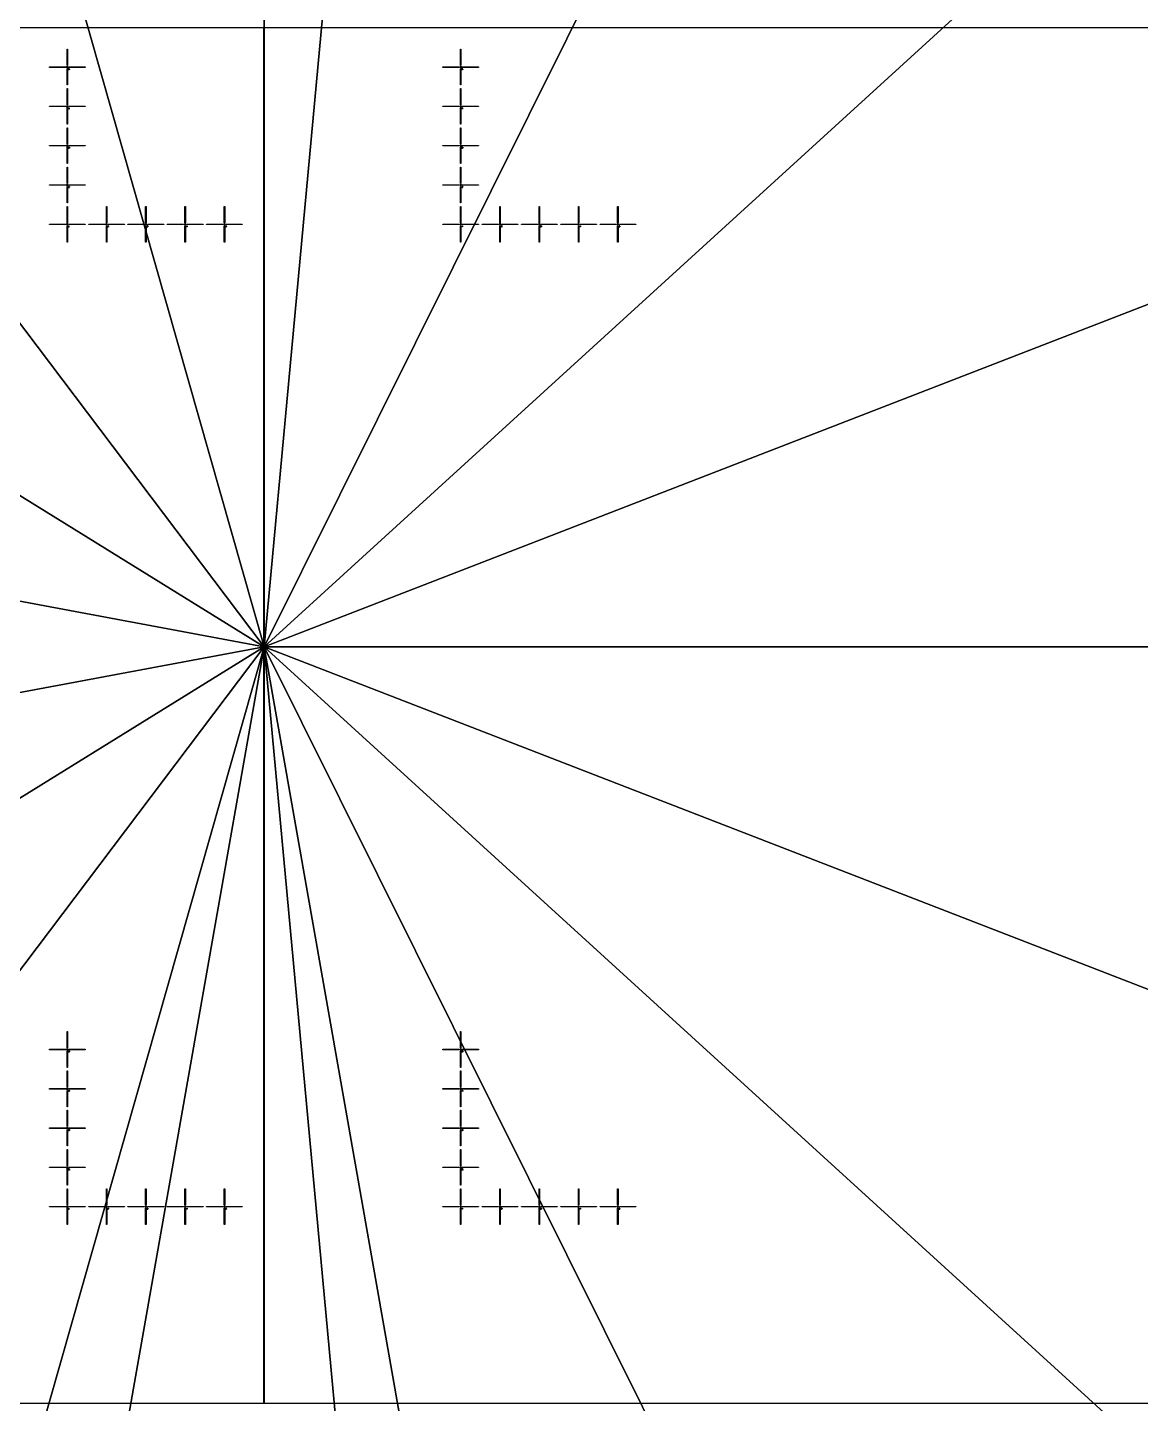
# Model space of a CAD drawing. Extents: x -25400 to 25400, y -24113 to 25400.
# Drawn here: x -1204 to 4462, y -3852 to 3151 of the extents above; entities that cross this region are included whole.
import ezdxf

# ---------------------------------------------------------------- set-up
doc = ezdxf.new("R2010")
doc.units = 0
for name, color, linetype in [('L0D0', 1, 'CONTINUOUS'), ('L1D0', 2, 'CONTINUOUS'), ('L3D0', 3, 'CONTINUOUS')]:
    doc.layers.add(name, color=color, linetype=linetype)

msp = doc.modelspace()

# ---------------------------------------------------------------- linework, layer by layer
at = {"layer": 'L0D0'}
for points in [[(0, 25400), (0, 0), (-4251.735, -24112.788), (-7983.296, -24112.788)], [(8342.854, 23990.765), (8342.854, -23990.765), (8299.673, -24005.737), (8256.466, -24020.632), (8213.232, -24035.449), (8169.972, -24050.188), (8126.685, -24064.85), (8083.372, -24079.433), (8040.032, -24093.939), (7996.667, -24108.366), (7983.296, -24112.788), (4251.735, -24112.788), (0, 0), (0, 25400)], [(2112.945, 22802.313), (0, 0), (-6266.882, 22025.807)], [(10207.408, 20499.239), (0, 0), (2112.945, 22802.313)], [(-6724.707, 21890.37), (-6683.205, 21903.077), (-6641.678, 21915.705), (-6600.127, 21928.254), (-6558.553, 21940.724), (-6516.956, 21953.116), (-6475.334, 21965.428), (-6433.69, 21977.662), (-6392.022, 21989.817), (-6350.332, 22001.893), (-6308.618, 22013.89), (-6266.882, 22025.807), (0, 0), (-13800.333, 18274.595)], [(16923.304, 15427.63), (0, 0), (10207.408, 20499.239)], [(-13800.333, 18274.595), (0, 0), (-19469.972, 12055.297)], [(21126.611, 8836.08), (21143.321, 8796.022), (21159.954, 8755.931), (21176.512, 8715.809), (21192.994, 8675.656), (21209.399, 8635.472), (21225.729, 8595.257), (21241.982, 8555.01), (21258.159, 8514.733), (21274.259, 8474.426), (21290.283, 8434.088), (21306.231, 8393.719), (21322.102, 8353.321), (21337.896, 8312.892), (21353.614, 8272.434), (0, 0), (16923.304, 15427.63)], [(-19469.972, 12055.297), (0, 0), (-22510.084, 4207.864)], [(22900, 0), (0, 0), (21353.614, 8272.434)], [(-22510.084, 4207.864), (0, 0), (-22510.084, -4207.864)], [(-22510.084, -4207.864), (0, 0), (-19469.972, -12055.297)], [(-19469.972, -12055.297), (0, 0), (-13800.333, -18274.595)], [(-13800.333, -18274.595), (0, 0), (-6266.882, -22025.807), (-6308.618, -22013.89), (-6350.332, -22001.893), (-6392.022, -21989.817), (-6433.69, -21977.662), (-6475.334, -21965.428), (-6516.956, -21953.116), (-6558.553, -21940.724), (-6600.127, -21928.254), (-6641.678, -21915.705), (-6683.205, -21903.077), (-6724.707, -21890.37)], [(-6266.882, -22025.807), (0, 0), (2112.945, -22802.313)], [(2112.945, -22802.313), (0, 0), (10207.408, -20499.239)], [(10207.408, -20499.239), (0, 0), (16923.304, -15427.63)], [(16923.304, -15427.63), (0, 0), (21353.614, -8272.434)], [(21353.614, -8272.434), (0, 0), (22900, 0)]]:
    msp.add_lwpolyline(points, dxfattribs=at)
msp.add_lwpolyline([(-4251.735, -24112.788), (0, 0), (4251.735, -24112.788)], close=True, dxfattribs=at)
at = {"layer": 'L1D0'}
for points in [[(-1002.75, 2957.85), (-1002.75, 3040.85), (-1000.25, 3040.85), (-1000.25, 2957.85)], [(1000.25, 2957.85), (1000.25, 3040.85), (1002.75, 3040.85), (1002.75, 2957.85)], [(-1092.5, 2948.6), (-1092.5, 2951.1), (-1009.5, 2951.1), (-1009.5, 2948.6)], [(-1001.7, 2944.85), (-1001.7, 2949.65), (-1006.5, 2949.65), (-1006.5, 2950.05), (-1001.7, 2950.05), (-1001.7, 2954.85), (-1001.3, 2954.85), (-1001.3, 2950.05), (-996.5, 2950.05), (-996.5, 2949.65), (-1001.3, 2949.65), (-1001.3, 2944.85)], [(-1002.75, 2858.85), (-1002.75, 2941.85), (-1000.25, 2941.85), (-1000.25, 2858.85)], [(-995.5, 2939.294), (-995.5, 2942.85), (-991.056, 2942.85), (-991.056, 2941.961), (-994.611, 2941.961), (-994.611, 2940.183), (-991.944, 2940.183), (-991.944, 2939.294)], [(-993.5, 2948.6), (-993.5, 2951.1), (-910.5, 2951.1), (-910.5, 2948.6)], [(910.5, 2948.6), (910.5, 2951.1), (993.5, 2951.1), (993.5, 2948.6)], [(1001.3, 2944.85), (1001.3, 2949.65), (996.5, 2949.65), (996.5, 2950.05), (1001.3, 2950.05), (1001.3, 2954.85), (1001.7, 2954.85), (1001.7, 2950.05), (1006.5, 2950.05), (1006.5, 2949.65), (1001.7, 2949.65), (1001.7, 2944.85)], [(1000.25, 2858.85), (1000.25, 2941.85), (1002.75, 2941.85), (1002.75, 2858.85)], [(1007.5, 2939.294), (1007.5, 2942.85), (1011.944, 2942.85), (1011.944, 2941.961), (1008.389, 2941.961), (1008.389, 2940.183), (1011.056, 2940.183), (1011.056, 2939.294)], [(1009.5, 2948.6), (1009.5, 2951.1), (1092.5, 2951.1), (1092.5, 2948.6)], [(-995.5, 2936.628), (-995.5, 2937.517), (-991.944, 2937.517), (-991.944, 2936.628)], [(-991.944, 2937.517), (-991.944, 2939.294), (-991.056, 2939.294), (-991.056, 2937.517)], [(1007.5, 2936.628), (1007.5, 2937.517), (1011.056, 2937.517), (1011.056, 2936.628)], [(1011.056, 2937.517), (1011.056, 2939.294), (1011.944, 2939.294), (1011.944, 2937.517)], [(-1002.75, 2757.85), (-1002.75, 2840.85), (-1000.25, 2840.85), (-1000.25, 2757.85)], [(1000.25, 2757.85), (1000.25, 2840.85), (1002.75, 2840.85), (1002.75, 2757.85)], [(-1092.5, 2748.6), (-1092.5, 2751.1), (-1009.5, 2751.1), (-1009.5, 2748.6)], [(-1001.7, 2744.85), (-1001.7, 2749.65), (-1006.5, 2749.65), (-1006.5, 2750.05), (-1001.7, 2750.05), (-1001.7, 2754.85), (-1001.3, 2754.85), (-1001.3, 2750.05), (-996.5, 2750.05), (-996.5, 2749.65), (-1001.3, 2749.65), (-1001.3, 2744.85)], [(-1002.75, 2658.85), (-1002.75, 2741.85), (-1000.25, 2741.85), (-1000.25, 2658.85)], [(-992.833, 2736.628), (-992.833, 2738.406), (-995.5, 2738.406), (-995.5, 2740.183), (-994.611, 2740.183), (-994.611, 2739.294), (-992.833, 2739.294), (-992.833, 2741.961), (-993.722, 2741.961), (-993.722, 2742.85), (-991.944, 2742.85), (-991.944, 2739.294), (-991.056, 2739.294), (-991.056, 2738.406), (-991.944, 2738.406), (-991.944, 2736.628)], [(-994.611, 2740.183), (-994.611, 2741.961), (-993.722, 2741.961), (-993.722, 2740.183)], [(-993.5, 2748.6), (-993.5, 2751.1), (-910.5, 2751.1), (-910.5, 2748.6)], [(910.5, 2748.6), (910.5, 2751.1), (993.5, 2751.1), (993.5, 2748.6)], [(1001.3, 2744.85), (1001.3, 2749.65), (996.5, 2749.65), (996.5, 2750.05), (1001.3, 2750.05), (1001.3, 2754.85), (1001.7, 2754.85), (1001.7, 2750.05), (1006.5, 2750.05), (1006.5, 2749.65), (1001.7, 2749.65), (1001.7, 2744.85)], [(1000.25, 2658.85), (1000.25, 2741.85), (1002.75, 2741.85), (1002.75, 2658.85)], [(1010.167, 2736.628), (1010.167, 2738.406), (1007.5, 2738.406), (1007.5, 2740.183), (1008.389, 2740.183), (1008.389, 2739.294), (1010.167, 2739.294), (1010.167, 2741.961), (1009.278, 2741.961), (1009.278, 2742.85), (1011.056, 2742.85), (1011.056, 2739.294), (1011.944, 2739.294), (1011.944, 2738.406), (1011.056, 2738.406), (1011.056, 2736.628)], [(1008.389, 2740.183), (1008.389, 2741.961), (1009.278, 2741.961), (1009.278, 2740.183)], [(1009.5, 2748.6), (1009.5, 2751.1), (1092.5, 2751.1), (1092.5, 2748.6)], [(-1002.75, 2557.85), (-1002.75, 2640.85), (-1000.25, 2640.85), (-1000.25, 2557.85)], [(1000.25, 2557.85), (1000.25, 2640.85), (1002.75, 2640.85), (1002.75, 2557.85)], [(-1092.5, 2548.6), (-1092.5, 2551.1), (-1009.5, 2551.1), (-1009.5, 2548.6)], [(-1001.7, 2544.85), (-1001.7, 2549.65), (-1006.5, 2549.65), (-1006.5, 2550.05), (-1001.7, 2550.05), (-1001.7, 2554.85), (-1001.3, 2554.85), (-1001.3, 2550.05), (-996.5, 2550.05), (-996.5, 2549.65), (-1001.3, 2549.65), (-1001.3, 2544.85)], [(-1002.75, 2458.85), (-1002.75, 2541.85), (-1000.25, 2541.85), (-1000.25, 2458.85)], [(-995.5, 2541.961), (-995.5, 2542.85), (-991.944, 2542.85), (-991.944, 2541.961)], [(-995.5, 2536.628), (-995.5, 2537.517), (-991.944, 2537.517), (-991.944, 2536.628)], [(-994.611, 2539.294), (-994.611, 2540.183), (-991.944, 2540.183), (-991.944, 2539.294)], [(-993.5, 2548.6), (-993.5, 2551.1), (-910.5, 2551.1), (-910.5, 2548.6)], [(-991.944, 2540.183), (-991.944, 2541.961), (-991.056, 2541.961), (-991.056, 2540.183)], [(-991.944, 2537.517), (-991.944, 2539.294), (-991.056, 2539.294), (-991.056, 2537.517)], [(910.5, 2548.6), (910.5, 2551.1), (993.5, 2551.1), (993.5, 2548.6)], [(1001.3, 2544.85), (1001.3, 2549.65), (996.5, 2549.65), (996.5, 2550.05), (1001.3, 2550.05), (1001.3, 2554.85), (1001.7, 2554.85), (1001.7, 2550.05), (1006.5, 2550.05), (1006.5, 2549.65), (1001.7, 2549.65), (1001.7, 2544.85)], [(1000.25, 2458.85), (1000.25, 2541.85), (1002.75, 2541.85), (1002.75, 2458.85)], [(1007.5, 2541.961), (1007.5, 2542.85), (1011.056, 2542.85), (1011.056, 2541.961)], [(1007.5, 2536.628), (1007.5, 2537.517), (1011.056, 2537.517), (1011.056, 2536.628)], [(1008.389, 2539.294), (1008.389, 2540.183), (1011.056, 2540.183), (1011.056, 2539.294)], [(1009.5, 2548.6), (1009.5, 2551.1), (1092.5, 2551.1), (1092.5, 2548.6)], [(1011.056, 2540.183), (1011.056, 2541.961), (1011.944, 2541.961), (1011.944, 2540.183)], [(1011.056, 2537.517), (1011.056, 2539.294), (1011.944, 2539.294), (1011.944, 2537.517)], [(-1002.75, 2357.85), (-1002.75, 2440.85), (-1000.25, 2440.85), (-1000.25, 2357.85)], [(1000.25, 2357.85), (1000.25, 2440.85), (1002.75, 2440.85), (1002.75, 2357.85)], [(-1092.5, 2348.6), (-1092.5, 2351.1), (-1009.5, 2351.1), (-1009.5, 2348.6)], [(-1001.7, 2344.85), (-1001.7, 2349.65), (-1006.5, 2349.65), (-1006.5, 2350.05), (-1001.7, 2350.05), (-1001.7, 2354.85), (-1001.3, 2354.85), (-1001.3, 2350.05), (-996.5, 2350.05), (-996.5, 2349.65), (-1001.3, 2349.65), (-1001.3, 2344.85)], [(-1002.75, 2258.85), (-1002.75, 2341.85), (-1000.25, 2341.85), (-1000.25, 2258.85)], [(-995.5, 2341.072), (-995.5, 2341.961), (-994.611, 2341.961), (-994.611, 2341.072)], [(-995.5, 2336.628), (-995.5, 2338.406), (-994.611, 2338.406), (-994.611, 2337.517), (-991.056, 2337.517), (-991.056, 2336.628)], [(-994.611, 2341.961), (-994.611, 2342.85), (-991.944, 2342.85), (-991.944, 2341.961)], [(-994.611, 2338.406), (-994.611, 2339.294), (-992.833, 2339.294), (-992.833, 2338.406)], [(-993.5, 2348.6), (-993.5, 2351.1), (-910.5, 2351.1), (-910.5, 2348.6)], [(-992.833, 2339.294), (-992.833, 2340.183), (-991.944, 2340.183), (-991.944, 2339.294)], [(-991.944, 2340.183), (-991.944, 2341.961), (-991.056, 2341.961), (-991.056, 2340.183)], [(910.5, 2348.6), (910.5, 2351.1), (993.5, 2351.1), (993.5, 2348.6)], [(1001.3, 2344.85), (1001.3, 2349.65), (996.5, 2349.65), (996.5, 2350.05), (1001.3, 2350.05), (1001.3, 2354.85), (1001.7, 2354.85), (1001.7, 2350.05), (1006.5, 2350.05), (1006.5, 2349.65), (1001.7, 2349.65), (1001.7, 2344.85)], [(1000.25, 2258.85), (1000.25, 2341.85), (1002.75, 2341.85), (1002.75, 2258.85)], [(1007.5, 2341.072), (1007.5, 2341.961), (1008.389, 2341.961), (1008.389, 2341.072)], [(1007.5, 2336.628), (1007.5, 2338.406), (1008.389, 2338.406), (1008.389, 2337.517), (1011.944, 2337.517), (1011.944, 2336.628)], [(1008.389, 2341.961), (1008.389, 2342.85), (1011.056, 2342.85), (1011.056, 2341.961)], [(1008.389, 2338.406), (1008.389, 2339.294), (1010.167, 2339.294), (1010.167, 2338.406)], [(1009.5, 2348.6), (1009.5, 2351.1), (1092.5, 2351.1), (1092.5, 2348.6)], [(1010.167, 2339.294), (1010.167, 2340.183), (1011.056, 2340.183), (1011.056, 2339.294)], [(1011.056, 2340.183), (1011.056, 2341.961), (1011.944, 2341.961), (1011.944, 2340.183)], [(-1002.75, 2157.85), (-1002.75, 2240.85), (-1000.25, 2240.85), (-1000.25, 2157.85)], [(-802.75, 2157.85), (-802.75, 2240.85), (-800.25, 2240.85), (-800.25, 2157.85)], [(-602.75, 2157.85), (-602.75, 2240.85), (-600.25, 2240.85), (-600.25, 2157.85)], [(-402.75, 2157.85), (-402.75, 2240.85), (-400.25, 2240.85), (-400.25, 2157.85)], [(-202.75, 2157.85), (-202.75, 2240.85), (-200.25, 2240.85), (-200.25, 2157.85)], [(1000.25, 2157.85), (1000.25, 2240.85), (1002.75, 2240.85), (1002.75, 2157.85)], [(1200.25, 2157.85), (1200.25, 2240.85), (1202.75, 2240.85), (1202.75, 2157.85)], [(1400.25, 2157.85), (1400.25, 2240.85), (1402.75, 2240.85), (1402.75, 2157.85)], [(1600.25, 2157.85), (1600.25, 2240.85), (1602.75, 2240.85), (1602.75, 2157.85)], [(1800.25, 2157.85), (1800.25, 2240.85), (1802.75, 2240.85), (1802.75, 2157.85)], [(-1092.5, 2148.6), (-1092.5, 2151.1), (-1009.5, 2151.1), (-1009.5, 2148.6)], [(-1001.7, 2144.85), (-1001.7, 2149.65), (-1006.5, 2149.65), (-1006.5, 2150.05), (-1001.7, 2150.05), (-1001.7, 2154.85), (-1001.3, 2154.85), (-1001.3, 2150.05), (-996.5, 2150.05), (-996.5, 2149.65), (-1001.3, 2149.65), (-1001.3, 2144.85)], [(-1002.75, 2058.85), (-1002.75, 2141.85), (-1000.25, 2141.85), (-1000.25, 2058.85)], [(-994.611, 2136.628), (-994.611, 2137.517), (-993.722, 2137.517), (-993.722, 2141.072), (-994.611, 2141.072), (-994.611, 2141.961), (-993.722, 2141.961), (-993.722, 2142.85), (-992.833, 2142.85), (-992.833, 2137.517), (-991.944, 2137.517), (-991.944, 2136.628)], [(-993.5, 2148.6), (-993.5, 2151.1), (-910.5, 2151.1), (-910.5, 2148.6)], [(-892.5, 2148.6), (-892.5, 2151.1), (-809.5, 2151.1), (-809.5, 2148.6)], [(-801.7, 2144.85), (-801.7, 2149.65), (-806.5, 2149.65), (-806.5, 2150.05), (-801.7, 2150.05), (-801.7, 2154.85), (-801.3, 2154.85), (-801.3, 2150.05), (-796.5, 2150.05), (-796.5, 2149.65), (-801.3, 2149.65), (-801.3, 2144.85)], [(-802.75, 2058.85), (-802.75, 2141.85), (-800.25, 2141.85), (-800.25, 2058.85)], [(-795.5, 2141.072), (-795.5, 2141.961), (-794.611, 2141.961), (-794.611, 2141.072)], [(-795.5, 2136.628), (-795.5, 2138.406), (-794.611, 2138.406), (-794.611, 2137.517), (-791.056, 2137.517), (-791.056, 2136.628)], [(-794.611, 2141.961), (-794.611, 2142.85), (-791.944, 2142.85), (-791.944, 2141.961)], [(-794.611, 2138.406), (-794.611, 2139.294), (-792.833, 2139.294), (-792.833, 2138.406)], [(-793.5, 2148.6), (-793.5, 2151.1), (-710.5, 2151.1), (-710.5, 2148.6)], [(-792.833, 2139.294), (-792.833, 2140.183), (-791.944, 2140.183), (-791.944, 2139.294)], [(-791.944, 2140.183), (-791.944, 2141.961), (-791.056, 2141.961), (-791.056, 2140.183)], [(-692.5, 2148.6), (-692.5, 2151.1), (-609.5, 2151.1), (-609.5, 2148.6)], [(-601.7, 2144.85), (-601.7, 2149.65), (-606.5, 2149.65), (-606.5, 2150.05), (-601.7, 2150.05), (-601.7, 2154.85), (-601.3, 2154.85), (-601.3, 2150.05), (-596.5, 2150.05), (-596.5, 2149.65), (-601.3, 2149.65), (-601.3, 2144.85)], [(-602.75, 2058.85), (-602.75, 2141.85), (-600.25, 2141.85), (-600.25, 2058.85)], [(-595.5, 2141.961), (-595.5, 2142.85), (-591.944, 2142.85), (-591.944, 2141.961)], [(-595.5, 2136.628), (-595.5, 2137.517), (-591.944, 2137.517), (-591.944, 2136.628)], [(-594.611, 2139.294), (-594.611, 2140.183), (-591.944, 2140.183), (-591.944, 2139.294)], [(-593.5, 2148.6), (-593.5, 2151.1), (-510.5, 2151.1), (-510.5, 2148.6)], [(-591.944, 2140.183), (-591.944, 2141.961), (-591.056, 2141.961), (-591.056, 2140.183)], [(-591.944, 2137.517), (-591.944, 2139.294), (-591.056, 2139.294), (-591.056, 2137.517)], [(-492.5, 2148.6), (-492.5, 2151.1), (-409.5, 2151.1), (-409.5, 2148.6)], [(-401.7, 2144.85), (-401.7, 2149.65), (-406.5, 2149.65), (-406.5, 2150.05), (-401.7, 2150.05), (-401.7, 2154.85), (-401.3, 2154.85), (-401.3, 2150.05), (-396.5, 2150.05), (-396.5, 2149.65), (-401.3, 2149.65), (-401.3, 2144.85)], [(-402.75, 2058.85), (-402.75, 2141.85), (-400.25, 2141.85), (-400.25, 2058.85)], [(-392.833, 2136.628), (-392.833, 2138.406), (-395.5, 2138.406), (-395.5, 2140.183), (-394.611, 2140.183), (-394.611, 2139.294), (-392.833, 2139.294), (-392.833, 2141.961), (-393.722, 2141.961), (-393.722, 2142.85), (-391.944, 2142.85), (-391.944, 2139.294), (-391.056, 2139.294), (-391.056, 2138.406), (-391.944, 2138.406), (-391.944, 2136.628)], [(-394.611, 2140.183), (-394.611, 2141.961), (-393.722, 2141.961), (-393.722, 2140.183)], [(-393.5, 2148.6), (-393.5, 2151.1), (-310.5, 2151.1), (-310.5, 2148.6)], [(-292.5, 2148.6), (-292.5, 2151.1), (-209.5, 2151.1), (-209.5, 2148.6)], [(-201.7, 2144.85), (-201.7, 2149.65), (-206.5, 2149.65), (-206.5, 2150.05), (-201.7, 2150.05), (-201.7, 2154.85), (-201.3, 2154.85), (-201.3, 2150.05), (-196.5, 2150.05), (-196.5, 2149.65), (-201.3, 2149.65), (-201.3, 2144.85)], [(-202.75, 2058.85), (-202.75, 2141.85), (-200.25, 2141.85), (-200.25, 2058.85)], [(-195.5, 2139.294), (-195.5, 2142.85), (-191.056, 2142.85), (-191.056, 2141.961), (-194.611, 2141.961), (-194.611, 2140.183), (-191.944, 2140.183), (-191.944, 2139.294)], [(-195.5, 2136.628), (-195.5, 2137.517), (-191.944, 2137.517), (-191.944, 2136.628)], [(-193.5, 2148.6), (-193.5, 2151.1), (-110.5, 2151.1), (-110.5, 2148.6)], [(-191.944, 2137.517), (-191.944, 2139.294), (-191.056, 2139.294), (-191.056, 2137.517)], [(910.5, 2148.6), (910.5, 2151.1), (993.5, 2151.1), (993.5, 2148.6)], [(1001.3, 2144.85), (1001.3, 2149.65), (996.5, 2149.65), (996.5, 2150.05), (1001.3, 2150.05), (1001.3, 2154.85), (1001.7, 2154.85), (1001.7, 2150.05), (1006.5, 2150.05), (1006.5, 2149.65), (1001.7, 2149.65), (1001.7, 2144.85)], [(1000.25, 2058.85), (1000.25, 2141.85), (1002.75, 2141.85), (1002.75, 2058.85)], [(1008.389, 2136.628), (1008.389, 2137.517), (1009.278, 2137.517), (1009.278, 2141.072), (1008.389, 2141.072), (1008.389, 2141.961), (1009.278, 2141.961), (1009.278, 2142.85), (1010.167, 2142.85), (1010.167, 2137.517), (1011.056, 2137.517), (1011.056, 2136.628)], [(1009.5, 2148.6), (1009.5, 2151.1), (1092.5, 2151.1), (1092.5, 2148.6)], [(1110.5, 2148.6), (1110.5, 2151.1), (1193.5, 2151.1), (1193.5, 2148.6)], [(1201.3, 2144.85), (1201.3, 2149.65), (1196.5, 2149.65), (1196.5, 2150.05), (1201.3, 2150.05), (1201.3, 2154.85), (1201.7, 2154.85), (1201.7, 2150.05), (1206.5, 2150.05), (1206.5, 2149.65), (1201.7, 2149.65), (1201.7, 2144.85)], [(1200.25, 2058.85), (1200.25, 2141.85), (1202.75, 2141.85), (1202.75, 2058.85)], [(1207.5, 2141.072), (1207.5, 2141.961), (1208.389, 2141.961), (1208.389, 2141.072)], [(1207.5, 2136.628), (1207.5, 2138.406), (1208.389, 2138.406), (1208.389, 2137.517), (1211.944, 2137.517), (1211.944, 2136.628)], [(1208.389, 2141.961), (1208.389, 2142.85), (1211.056, 2142.85), (1211.056, 2141.961)], [(1208.389, 2138.406), (1208.389, 2139.294), (1210.167, 2139.294), (1210.167, 2138.406)], [(1209.5, 2148.6), (1209.5, 2151.1), (1292.5, 2151.1), (1292.5, 2148.6)], [(1210.167, 2139.294), (1210.167, 2140.183), (1211.056, 2140.183), (1211.056, 2139.294)], [(1211.056, 2140.183), (1211.056, 2141.961), (1211.944, 2141.961), (1211.944, 2140.183)], [(1310.5, 2148.6), (1310.5, 2151.1), (1393.5, 2151.1), (1393.5, 2148.6)], [(1401.3, 2144.85), (1401.3, 2149.65), (1396.5, 2149.65), (1396.5, 2150.05), (1401.3, 2150.05), (1401.3, 2154.85), (1401.7, 2154.85), (1401.7, 2150.05), (1406.5, 2150.05), (1406.5, 2149.65), (1401.7, 2149.65), (1401.7, 2144.85)], [(1400.25, 2058.85), (1400.25, 2141.85), (1402.75, 2141.85), (1402.75, 2058.85)], [(1407.5, 2141.961), (1407.5, 2142.85), (1411.056, 2142.85), (1411.056, 2141.961)], [(1407.5, 2136.628), (1407.5, 2137.517), (1411.056, 2137.517), (1411.056, 2136.628)], [(1408.389, 2139.294), (1408.389, 2140.183), (1411.056, 2140.183), (1411.056, 2139.294)], [(1409.5, 2148.6), (1409.5, 2151.1), (1492.5, 2151.1), (1492.5, 2148.6)], [(1411.056, 2140.183), (1411.056, 2141.961), (1411.944, 2141.961), (1411.944, 2140.183)], [(1411.056, 2137.517), (1411.056, 2139.294), (1411.944, 2139.294), (1411.944, 2137.517)], [(1510.5, 2148.6), (1510.5, 2151.1), (1593.5, 2151.1), (1593.5, 2148.6)], [(1601.3, 2144.85), (1601.3, 2149.65), (1596.5, 2149.65), (1596.5, 2150.05), (1601.3, 2150.05), (1601.3, 2154.85), (1601.7, 2154.85), (1601.7, 2150.05), (1606.5, 2150.05), (1606.5, 2149.65), (1601.7, 2149.65), (1601.7, 2144.85)], [(1600.25, 2058.85), (1600.25, 2141.85), (1602.75, 2141.85), (1602.75, 2058.85)], [(1610.167, 2136.628), (1610.167, 2138.406), (1607.5, 2138.406), (1607.5, 2140.183), (1608.389, 2140.183), (1608.389, 2139.294), (1610.167, 2139.294), (1610.167, 2141.961), (1609.278, 2141.961), (1609.278, 2142.85), (1611.056, 2142.85), (1611.056, 2139.294), (1611.944, 2139.294), (1611.944, 2138.406), (1611.056, 2138.406), (1611.056, 2136.628)], [(1608.389, 2140.183), (1608.389, 2141.961), (1609.278, 2141.961), (1609.278, 2140.183)], [(1609.5, 2148.6), (1609.5, 2151.1), (1692.5, 2151.1), (1692.5, 2148.6)], [(1710.5, 2148.6), (1710.5, 2151.1), (1793.5, 2151.1), (1793.5, 2148.6)], [(1801.3, 2144.85), (1801.3, 2149.65), (1796.5, 2149.65), (1796.5, 2150.05), (1801.3, 2150.05), (1801.3, 2154.85), (1801.7, 2154.85), (1801.7, 2150.05), (1806.5, 2150.05), (1806.5, 2149.65), (1801.7, 2149.65), (1801.7, 2144.85)], [(1800.25, 2058.85), (1800.25, 2141.85), (1802.75, 2141.85), (1802.75, 2058.85)], [(1807.5, 2139.294), (1807.5, 2142.85), (1811.944, 2142.85), (1811.944, 2141.961), (1808.389, 2141.961), (1808.389, 2140.183), (1811.056, 2140.183), (1811.056, 2139.294)], [(1807.5, 2136.628), (1807.5, 2137.517), (1811.056, 2137.517), (1811.056, 2136.628)], [(1809.5, 2148.6), (1809.5, 2151.1), (1892.5, 2151.1), (1892.5, 2148.6)], [(1811.056, 2137.517), (1811.056, 2139.294), (1811.944, 2139.294), (1811.944, 2137.517)], [(-1002.75, -2042.15), (-1002.75, -1959.15), (-1000.25, -1959.15), (-1000.25, -2042.15)], [(1000.25, -2042.15), (1000.25, -1959.15), (1002.75, -1959.15), (1002.75, -2042.15)], [(-1092.5, -2051.4), (-1092.5, -2048.9), (-1009.5, -2048.9), (-1009.5, -2051.4)], [(-1001.7, -2055.15), (-1001.7, -2050.35), (-1006.5, -2050.35), (-1006.5, -2049.95), (-1001.7, -2049.95), (-1001.7, -2045.15), (-1001.3, -2045.15), (-1001.3, -2049.95), (-996.5, -2049.95), (-996.5, -2050.35), (-1001.3, -2050.35), (-1001.3, -2055.15)], [(-1002.75, -2141.15), (-1002.75, -2058.15), (-1000.25, -2058.15), (-1000.25, -2141.15)], [(-995.5, -2060.706), (-995.5, -2057.15), (-991.056, -2057.15), (-991.056, -2058.039), (-994.611, -2058.039), (-994.611, -2059.817), (-991.944, -2059.817), (-991.944, -2060.706)], [(-995.5, -2063.372), (-995.5, -2062.483), (-991.944, -2062.483), (-991.944, -2063.372)], [(-993.5, -2051.4), (-993.5, -2048.9), (-910.5, -2048.9), (-910.5, -2051.4)], [(-991.944, -2062.483), (-991.944, -2060.706), (-991.056, -2060.706), (-991.056, -2062.483)], [(910.5, -2051.4), (910.5, -2048.9), (993.5, -2048.9), (993.5, -2051.4)], [(1001.3, -2055.15), (1001.3, -2050.35), (996.5, -2050.35), (996.5, -2049.95), (1001.3, -2049.95), (1001.3, -2045.15), (1001.7, -2045.15), (1001.7, -2049.95), (1006.5, -2049.95), (1006.5, -2050.35), (1001.7, -2050.35), (1001.7, -2055.15)], [(1000.25, -2141.15), (1000.25, -2058.15), (1002.75, -2058.15), (1002.75, -2141.15)], [(1007.5, -2060.706), (1007.5, -2057.15), (1011.944, -2057.15), (1011.944, -2058.039), (1008.389, -2058.039), (1008.389, -2059.817), (1011.056, -2059.817), (1011.056, -2060.706)], [(1007.5, -2063.372), (1007.5, -2062.483), (1011.056, -2062.483), (1011.056, -2063.372)], [(1009.5, -2051.4), (1009.5, -2048.9), (1092.5, -2048.9), (1092.5, -2051.4)], [(1011.056, -2062.483), (1011.056, -2060.706), (1011.944, -2060.706), (1011.944, -2062.483)], [(-1002.75, -2242.15), (-1002.75, -2159.15), (-1000.25, -2159.15), (-1000.25, -2242.15)], [(1000.25, -2242.15), (1000.25, -2159.15), (1002.75, -2159.15), (1002.75, -2242.15)], [(-1092.5, -2251.4), (-1092.5, -2248.9), (-1009.5, -2248.9), (-1009.5, -2251.4)], [(-1001.7, -2255.15), (-1001.7, -2250.35), (-1006.5, -2250.35), (-1006.5, -2249.95), (-1001.7, -2249.95), (-1001.7, -2245.15), (-1001.3, -2245.15), (-1001.3, -2249.95), (-996.5, -2249.95), (-996.5, -2250.35), (-1001.3, -2250.35), (-1001.3, -2255.15)], [(-1002.75, -2341.15), (-1002.75, -2258.15), (-1000.25, -2258.15), (-1000.25, -2341.15)], [(-992.833, -2263.372), (-992.833, -2261.594), (-995.5, -2261.594), (-995.5, -2259.817), (-994.611, -2259.817), (-994.611, -2260.706), (-992.833, -2260.706), (-992.833, -2258.039), (-993.722, -2258.039), (-993.722, -2257.15), (-991.944, -2257.15), (-991.944, -2260.706), (-991.056, -2260.706), (-991.056, -2261.594), (-991.944, -2261.594), (-991.944, -2263.372)], [(-994.611, -2259.817), (-994.611, -2258.039), (-993.722, -2258.039), (-993.722, -2259.817)], [(-993.5, -2251.4), (-993.5, -2248.9), (-910.5, -2248.9), (-910.5, -2251.4)], [(910.5, -2251.4), (910.5, -2248.9), (993.5, -2248.9), (993.5, -2251.4)], [(1001.3, -2255.15), (1001.3, -2250.35), (996.5, -2250.35), (996.5, -2249.95), (1001.3, -2249.95), (1001.3, -2245.15), (1001.7, -2245.15), (1001.7, -2249.95), (1006.5, -2249.95), (1006.5, -2250.35), (1001.7, -2250.35), (1001.7, -2255.15)], [(1000.25, -2341.15), (1000.25, -2258.15), (1002.75, -2258.15), (1002.75, -2341.15)], [(1010.167, -2263.372), (1010.167, -2261.594), (1007.5, -2261.594), (1007.5, -2259.817), (1008.389, -2259.817), (1008.389, -2260.706), (1010.167, -2260.706), (1010.167, -2258.039), (1009.278, -2258.039), (1009.278, -2257.15), (1011.056, -2257.15), (1011.056, -2260.706), (1011.944, -2260.706), (1011.944, -2261.594), (1011.056, -2261.594), (1011.056, -2263.372)], [(1008.389, -2259.817), (1008.389, -2258.039), (1009.278, -2258.039), (1009.278, -2259.817)], [(1009.5, -2251.4), (1009.5, -2248.9), (1092.5, -2248.9), (1092.5, -2251.4)], [(-1002.75, -2442.15), (-1002.75, -2359.15), (-1000.25, -2359.15), (-1000.25, -2442.15)], [(1000.25, -2442.15), (1000.25, -2359.15), (1002.75, -2359.15), (1002.75, -2442.15)], [(-1092.5, -2451.4), (-1092.5, -2448.9), (-1009.5, -2448.9), (-1009.5, -2451.4)], [(-1001.7, -2455.15), (-1001.7, -2450.35), (-1006.5, -2450.35), (-1006.5, -2449.95), (-1001.7, -2449.95), (-1001.7, -2445.15), (-1001.3, -2445.15), (-1001.3, -2449.95), (-996.5, -2449.95), (-996.5, -2450.35), (-1001.3, -2450.35), (-1001.3, -2455.15)], [(-993.5, -2451.4), (-993.5, -2448.9), (-910.5, -2448.9), (-910.5, -2451.4)], [(910.5, -2451.4), (910.5, -2448.9), (993.5, -2448.9), (993.5, -2451.4)], [(1001.3, -2455.15), (1001.3, -2450.35), (996.5, -2450.35), (996.5, -2449.95), (1001.3, -2449.95), (1001.3, -2445.15), (1001.7, -2445.15), (1001.7, -2449.95), (1006.5, -2449.95), (1006.5, -2450.35), (1001.7, -2450.35), (1001.7, -2455.15)], [(1009.5, -2451.4), (1009.5, -2448.9), (1092.5, -2448.9), (1092.5, -2451.4)], [(-1002.75, -2541.15), (-1002.75, -2458.15), (-1000.25, -2458.15), (-1000.25, -2541.15)], [(-995.5, -2458.039), (-995.5, -2457.15), (-991.944, -2457.15), (-991.944, -2458.039)], [(-995.5, -2463.372), (-995.5, -2462.483), (-991.944, -2462.483), (-991.944, -2463.372)], [(-994.611, -2460.706), (-994.611, -2459.817), (-991.944, -2459.817), (-991.944, -2460.706)], [(-991.944, -2459.817), (-991.944, -2458.039), (-991.056, -2458.039), (-991.056, -2459.817)], [(-991.944, -2462.483), (-991.944, -2460.706), (-991.056, -2460.706), (-991.056, -2462.483)], [(1000.25, -2541.15), (1000.25, -2458.15), (1002.75, -2458.15), (1002.75, -2541.15)], [(1007.5, -2458.039), (1007.5, -2457.15), (1011.056, -2457.15), (1011.056, -2458.039)], [(1007.5, -2463.372), (1007.5, -2462.483), (1011.056, -2462.483), (1011.056, -2463.372)], [(1008.389, -2460.706), (1008.389, -2459.817), (1011.056, -2459.817), (1011.056, -2460.706)], [(1011.056, -2459.817), (1011.056, -2458.039), (1011.944, -2458.039), (1011.944, -2459.817)], [(1011.056, -2462.483), (1011.056, -2460.706), (1011.944, -2460.706), (1011.944, -2462.483)], [(-1002.75, -2642.15), (-1002.75, -2559.15), (-1000.25, -2559.15), (-1000.25, -2642.15)], [(1000.25, -2642.15), (1000.25, -2559.15), (1002.75, -2559.15), (1002.75, -2642.15)], [(-1092.5, -2651.4), (-1092.5, -2648.9), (-1009.5, -2648.9), (-1009.5, -2651.4)], [(-1001.7, -2655.15), (-1001.7, -2650.35), (-1006.5, -2650.35), (-1006.5, -2649.95), (-1001.7, -2649.95), (-1001.7, -2645.15), (-1001.3, -2645.15), (-1001.3, -2649.95), (-996.5, -2649.95), (-996.5, -2650.35), (-1001.3, -2650.35), (-1001.3, -2655.15)], [(-1002.75, -2741.15), (-1002.75, -2658.15), (-1000.25, -2658.15), (-1000.25, -2741.15)], [(-995.5, -2658.928), (-995.5, -2658.039), (-994.611, -2658.039), (-994.611, -2658.928)], [(-994.611, -2658.039), (-994.611, -2657.15), (-991.944, -2657.15), (-991.944, -2658.039)], [(-994.611, -2661.594), (-994.611, -2660.706), (-992.833, -2660.706), (-992.833, -2661.594)], [(-993.5, -2651.4), (-993.5, -2648.9), (-910.5, -2648.9), (-910.5, -2651.4)], [(-992.833, -2660.706), (-992.833, -2659.817), (-991.944, -2659.817), (-991.944, -2660.706)], [(-991.944, -2659.817), (-991.944, -2658.039), (-991.056, -2658.039), (-991.056, -2659.817)], [(910.5, -2651.4), (910.5, -2648.9), (993.5, -2648.9), (993.5, -2651.4)], [(1001.3, -2655.15), (1001.3, -2650.35), (996.5, -2650.35), (996.5, -2649.95), (1001.3, -2649.95), (1001.3, -2645.15), (1001.7, -2645.15), (1001.7, -2649.95), (1006.5, -2649.95), (1006.5, -2650.35), (1001.7, -2650.35), (1001.7, -2655.15)], [(1000.25, -2741.15), (1000.25, -2658.15), (1002.75, -2658.15), (1002.75, -2741.15)], [(1007.5, -2658.928), (1007.5, -2658.039), (1008.389, -2658.039), (1008.389, -2658.928)], [(1008.389, -2658.039), (1008.389, -2657.15), (1011.056, -2657.15), (1011.056, -2658.039)], [(1008.389, -2661.594), (1008.389, -2660.706), (1010.167, -2660.706), (1010.167, -2661.594)], [(1009.5, -2651.4), (1009.5, -2648.9), (1092.5, -2648.9), (1092.5, -2651.4)], [(1010.167, -2660.706), (1010.167, -2659.817), (1011.056, -2659.817), (1011.056, -2660.706)], [(1011.056, -2659.817), (1011.056, -2658.039), (1011.944, -2658.039), (1011.944, -2659.817)], [(-995.5, -2663.372), (-995.5, -2661.594), (-994.611, -2661.594), (-994.611, -2662.483), (-991.056, -2662.483), (-991.056, -2663.372)], [(1007.5, -2663.372), (1007.5, -2661.594), (1008.389, -2661.594), (1008.389, -2662.483), (1011.944, -2662.483), (1011.944, -2663.372)], [(-1002.75, -2842.15), (-1002.75, -2759.15), (-1000.25, -2759.15), (-1000.25, -2842.15)], [(-802.75, -2842.15), (-802.75, -2759.15), (-800.25, -2759.15), (-800.25, -2842.15)], [(-602.75, -2842.15), (-602.75, -2759.15), (-600.25, -2759.15), (-600.25, -2842.15)], [(-402.75, -2842.15), (-402.75, -2759.15), (-400.25, -2759.15), (-400.25, -2842.15)], [(-202.75, -2842.15), (-202.75, -2759.15), (-200.25, -2759.15), (-200.25, -2842.15)], [(1000.25, -2842.15), (1000.25, -2759.15), (1002.75, -2759.15), (1002.75, -2842.15)], [(1200.25, -2842.15), (1200.25, -2759.15), (1202.75, -2759.15), (1202.75, -2842.15)], [(1400.25, -2842.15), (1400.25, -2759.15), (1402.75, -2759.15), (1402.75, -2842.15)], [(1600.25, -2842.15), (1600.25, -2759.15), (1602.75, -2759.15), (1602.75, -2842.15)], [(1800.25, -2842.15), (1800.25, -2759.15), (1802.75, -2759.15), (1802.75, -2842.15)], [(-1092.5, -2851.4), (-1092.5, -2848.9), (-1009.5, -2848.9), (-1009.5, -2851.4)], [(-1001.7, -2855.15), (-1001.7, -2850.35), (-1006.5, -2850.35), (-1006.5, -2849.95), (-1001.7, -2849.95), (-1001.7, -2845.15), (-1001.3, -2845.15), (-1001.3, -2849.95), (-996.5, -2849.95), (-996.5, -2850.35), (-1001.3, -2850.35), (-1001.3, -2855.15)], [(-1002.75, -2941.15), (-1002.75, -2858.15), (-1000.25, -2858.15), (-1000.25, -2941.15)], [(-994.611, -2863.372), (-994.611, -2862.483), (-993.722, -2862.483), (-993.722, -2858.928), (-994.611, -2858.928), (-994.611, -2858.039), (-993.722, -2858.039), (-993.722, -2857.15), (-992.833, -2857.15), (-992.833, -2862.483), (-991.944, -2862.483), (-991.944, -2863.372)], [(-993.5, -2851.4), (-993.5, -2848.9), (-910.5, -2848.9), (-910.5, -2851.4)], [(-892.5, -2851.4), (-892.5, -2848.9), (-809.5, -2848.9), (-809.5, -2851.4)], [(-801.7, -2855.15), (-801.7, -2850.35), (-806.5, -2850.35), (-806.5, -2849.95), (-801.7, -2849.95), (-801.7, -2845.15), (-801.3, -2845.15), (-801.3, -2849.95), (-796.5, -2849.95), (-796.5, -2850.35), (-801.3, -2850.35), (-801.3, -2855.15)], [(-802.75, -2941.15), (-802.75, -2858.15), (-800.25, -2858.15), (-800.25, -2941.15)], [(-795.5, -2858.928), (-795.5, -2858.039), (-794.611, -2858.039), (-794.611, -2858.928)], [(-795.5, -2863.372), (-795.5, -2861.594), (-794.611, -2861.594), (-794.611, -2862.483), (-791.056, -2862.483), (-791.056, -2863.372)], [(-794.611, -2858.039), (-794.611, -2857.15), (-791.944, -2857.15), (-791.944, -2858.039)], [(-794.611, -2861.594), (-794.611, -2860.706), (-792.833, -2860.706), (-792.833, -2861.594)], [(-793.5, -2851.4), (-793.5, -2848.9), (-710.5, -2848.9), (-710.5, -2851.4)], [(-792.833, -2860.706), (-792.833, -2859.817), (-791.944, -2859.817), (-791.944, -2860.706)], [(-791.944, -2859.817), (-791.944, -2858.039), (-791.056, -2858.039), (-791.056, -2859.817)], [(-692.5, -2851.4), (-692.5, -2848.9), (-609.5, -2848.9), (-609.5, -2851.4)], [(-601.7, -2855.15), (-601.7, -2850.35), (-606.5, -2850.35), (-606.5, -2849.95), (-601.7, -2849.95), (-601.7, -2845.15), (-601.3, -2845.15), (-601.3, -2849.95), (-596.5, -2849.95), (-596.5, -2850.35), (-601.3, -2850.35), (-601.3, -2855.15)], [(-602.75, -2941.15), (-602.75, -2858.15), (-600.25, -2858.15), (-600.25, -2941.15)], [(-595.5, -2858.039), (-595.5, -2857.15), (-591.944, -2857.15), (-591.944, -2858.039)], [(-595.5, -2863.372), (-595.5, -2862.483), (-591.944, -2862.483), (-591.944, -2863.372)], [(-594.611, -2860.706), (-594.611, -2859.817), (-591.944, -2859.817), (-591.944, -2860.706)], [(-593.5, -2851.4), (-593.5, -2848.9), (-510.5, -2848.9), (-510.5, -2851.4)], [(-591.944, -2859.817), (-591.944, -2858.039), (-591.056, -2858.039), (-591.056, -2859.817)], [(-591.944, -2862.483), (-591.944, -2860.706), (-591.056, -2860.706), (-591.056, -2862.483)], [(-492.5, -2851.4), (-492.5, -2848.9), (-409.5, -2848.9), (-409.5, -2851.4)], [(-401.7, -2855.15), (-401.7, -2850.35), (-406.5, -2850.35), (-406.5, -2849.95), (-401.7, -2849.95), (-401.7, -2845.15), (-401.3, -2845.15), (-401.3, -2849.95), (-396.5, -2849.95), (-396.5, -2850.35), (-401.3, -2850.35), (-401.3, -2855.15)], [(-402.75, -2941.15), (-402.75, -2858.15), (-400.25, -2858.15), (-400.25, -2941.15)], [(-392.833, -2863.372), (-392.833, -2861.594), (-395.5, -2861.594), (-395.5, -2859.817), (-394.611, -2859.817), (-394.611, -2860.706), (-392.833, -2860.706), (-392.833, -2858.039), (-393.722, -2858.039), (-393.722, -2857.15), (-391.944, -2857.15), (-391.944, -2860.706), (-391.056, -2860.706), (-391.056, -2861.594), (-391.944, -2861.594), (-391.944, -2863.372)], [(-394.611, -2859.817), (-394.611, -2858.039), (-393.722, -2858.039), (-393.722, -2859.817)], [(-393.5, -2851.4), (-393.5, -2848.9), (-310.5, -2848.9), (-310.5, -2851.4)], [(-292.5, -2851.4), (-292.5, -2848.9), (-209.5, -2848.9), (-209.5, -2851.4)], [(-201.7, -2855.15), (-201.7, -2850.35), (-206.5, -2850.35), (-206.5, -2849.95), (-201.7, -2849.95), (-201.7, -2845.15), (-201.3, -2845.15), (-201.3, -2849.95), (-196.5, -2849.95), (-196.5, -2850.35), (-201.3, -2850.35), (-201.3, -2855.15)], [(-202.75, -2941.15), (-202.75, -2858.15), (-200.25, -2858.15), (-200.25, -2941.15)], [(-195.5, -2860.706), (-195.5, -2857.15), (-191.056, -2857.15), (-191.056, -2858.039), (-194.611, -2858.039), (-194.611, -2859.817), (-191.944, -2859.817), (-191.944, -2860.706)], [(-195.5, -2863.372), (-195.5, -2862.483), (-191.944, -2862.483), (-191.944, -2863.372)], [(-193.5, -2851.4), (-193.5, -2848.9), (-110.5, -2848.9), (-110.5, -2851.4)], [(-191.944, -2862.483), (-191.944, -2860.706), (-191.056, -2860.706), (-191.056, -2862.483)], [(910.5, -2851.4), (910.5, -2848.9), (993.5, -2848.9), (993.5, -2851.4)], [(1001.3, -2855.15), (1001.3, -2850.35), (996.5, -2850.35), (996.5, -2849.95), (1001.3, -2849.95), (1001.3, -2845.15), (1001.7, -2845.15), (1001.7, -2849.95), (1006.5, -2849.95), (1006.5, -2850.35), (1001.7, -2850.35), (1001.7, -2855.15)], [(1000.25, -2941.15), (1000.25, -2858.15), (1002.75, -2858.15), (1002.75, -2941.15)], [(1008.389, -2863.372), (1008.389, -2862.483), (1009.278, -2862.483), (1009.278, -2858.928), (1008.389, -2858.928), (1008.389, -2858.039), (1009.278, -2858.039), (1009.278, -2857.15), (1010.167, -2857.15), (1010.167, -2862.483), (1011.056, -2862.483), (1011.056, -2863.372)], [(1009.5, -2851.4), (1009.5, -2848.9), (1092.5, -2848.9), (1092.5, -2851.4)], [(1110.5, -2851.4), (1110.5, -2848.9), (1193.5, -2848.9), (1193.5, -2851.4)], [(1201.3, -2855.15), (1201.3, -2850.35), (1196.5, -2850.35), (1196.5, -2849.95), (1201.3, -2849.95), (1201.3, -2845.15), (1201.7, -2845.15), (1201.7, -2849.95), (1206.5, -2849.95), (1206.5, -2850.35), (1201.7, -2850.35), (1201.7, -2855.15)], [(1200.25, -2941.15), (1200.25, -2858.15), (1202.75, -2858.15), (1202.75, -2941.15)], [(1207.5, -2858.928), (1207.5, -2858.039), (1208.389, -2858.039), (1208.389, -2858.928)], [(1207.5, -2863.372), (1207.5, -2861.594), (1208.389, -2861.594), (1208.389, -2862.483), (1211.944, -2862.483), (1211.944, -2863.372)], [(1208.389, -2858.039), (1208.389, -2857.15), (1211.056, -2857.15), (1211.056, -2858.039)], [(1208.389, -2861.594), (1208.389, -2860.706), (1210.167, -2860.706), (1210.167, -2861.594)], [(1209.5, -2851.4), (1209.5, -2848.9), (1292.5, -2848.9), (1292.5, -2851.4)], [(1210.167, -2860.706), (1210.167, -2859.817), (1211.056, -2859.817), (1211.056, -2860.706)], [(1211.056, -2859.817), (1211.056, -2858.039), (1211.944, -2858.039), (1211.944, -2859.817)], [(1310.5, -2851.4), (1310.5, -2848.9), (1393.5, -2848.9), (1393.5, -2851.4)], [(1401.3, -2855.15), (1401.3, -2850.35), (1396.5, -2850.35), (1396.5, -2849.95), (1401.3, -2849.95), (1401.3, -2845.15), (1401.7, -2845.15), (1401.7, -2849.95), (1406.5, -2849.95), (1406.5, -2850.35), (1401.7, -2850.35), (1401.7, -2855.15)], [(1400.25, -2941.15), (1400.25, -2858.15), (1402.75, -2858.15), (1402.75, -2941.15)], [(1407.5, -2858.039), (1407.5, -2857.15), (1411.056, -2857.15), (1411.056, -2858.039)], [(1407.5, -2863.372), (1407.5, -2862.483), (1411.056, -2862.483), (1411.056, -2863.372)], [(1408.389, -2860.706), (1408.389, -2859.817), (1411.056, -2859.817), (1411.056, -2860.706)], [(1409.5, -2851.4), (1409.5, -2848.9), (1492.5, -2848.9), (1492.5, -2851.4)], [(1411.056, -2859.817), (1411.056, -2858.039), (1411.944, -2858.039), (1411.944, -2859.817)], [(1411.056, -2862.483), (1411.056, -2860.706), (1411.944, -2860.706), (1411.944, -2862.483)], [(1510.5, -2851.4), (1510.5, -2848.9), (1593.5, -2848.9), (1593.5, -2851.4)], [(1601.3, -2855.15), (1601.3, -2850.35), (1596.5, -2850.35), (1596.5, -2849.95), (1601.3, -2849.95), (1601.3, -2845.15), (1601.7, -2845.15), (1601.7, -2849.95), (1606.5, -2849.95), (1606.5, -2850.35), (1601.7, -2850.35), (1601.7, -2855.15)], [(1600.25, -2941.15), (1600.25, -2858.15), (1602.75, -2858.15), (1602.75, -2941.15)], [(1610.167, -2863.372), (1610.167, -2861.594), (1607.5, -2861.594), (1607.5, -2859.817), (1608.389, -2859.817), (1608.389, -2860.706), (1610.167, -2860.706), (1610.167, -2858.039), (1609.278, -2858.039), (1609.278, -2857.15), (1611.056, -2857.15), (1611.056, -2860.706), (1611.944, -2860.706), (1611.944, -2861.594), (1611.056, -2861.594), (1611.056, -2863.372)], [(1608.389, -2859.817), (1608.389, -2858.039), (1609.278, -2858.039), (1609.278, -2859.817)], [(1609.5, -2851.4), (1609.5, -2848.9), (1692.5, -2848.9), (1692.5, -2851.4)], [(1710.5, -2851.4), (1710.5, -2848.9), (1793.5, -2848.9), (1793.5, -2851.4)], [(1801.3, -2855.15), (1801.3, -2850.35), (1796.5, -2850.35), (1796.5, -2849.95), (1801.3, -2849.95), (1801.3, -2845.15), (1801.7, -2845.15), (1801.7, -2849.95), (1806.5, -2849.95), (1806.5, -2850.35), (1801.7, -2850.35), (1801.7, -2855.15)], [(1800.25, -2941.15), (1800.25, -2858.15), (1802.75, -2858.15), (1802.75, -2941.15)], [(1807.5, -2860.706), (1807.5, -2857.15), (1811.944, -2857.15), (1811.944, -2858.039), (1808.389, -2858.039), (1808.389, -2859.817), (1811.056, -2859.817), (1811.056, -2860.706)], [(1807.5, -2863.372), (1807.5, -2862.483), (1811.056, -2862.483), (1811.056, -2863.372)], [(1809.5, -2851.4), (1809.5, -2848.9), (1892.5, -2848.9), (1892.5, -2851.4)], [(1811.056, -2862.483), (1811.056, -2860.706), (1811.944, -2860.706), (1811.944, -2862.483)]]:
    msp.add_lwpolyline(points, close=True, dxfattribs=at)
at = {"layer": 'L3D0'}
msp.add_lwpolyline([(-7001.5, -3850.15), (-1.5, -3850.15), (1.5, -3850.15), (7001.5, -3850.15), (7004.5, -3850.15), (14004.5, -3850.15), (14007.5, -3850.15), (21007.5, -3850.15), (21007.5, 3149.85), (14007.5, 3149.85), (14007.5, -3850.15), (14004.5, -3850.15), (14004.5, 3149.85), (7004.5, 3149.85), (7004.5, -3850.15), (7001.5, -3850.15), (7001.5, 3149.85), (1.5, 3149.85), (1.5, -3850.15), (-1.5, -3850.15), (-1.5, 3149.85), (-7001.5, 3149.85)], dxfattribs=at)

doc.saveas('drawing.dxf')
